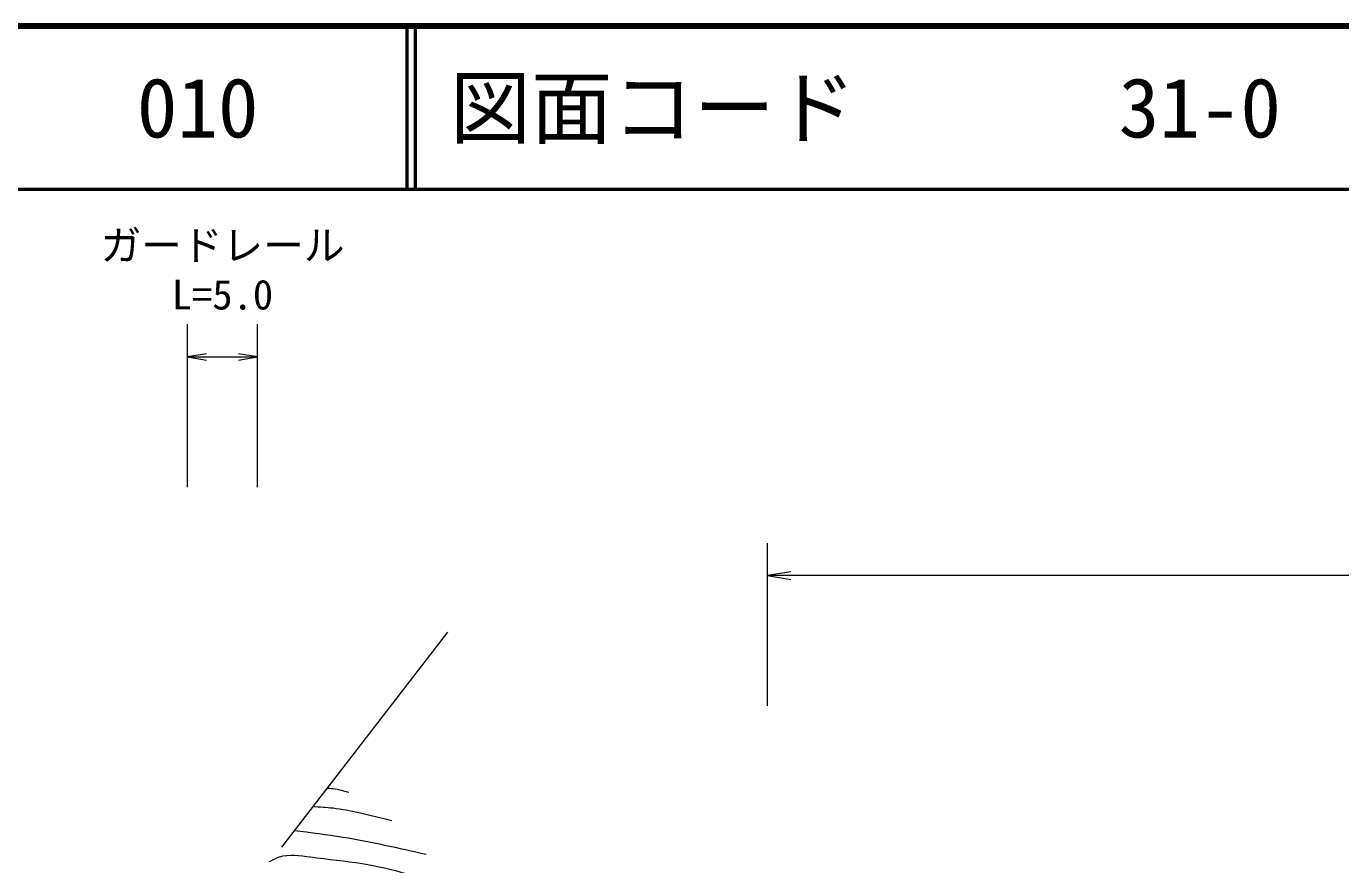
# Model space of a CAD drawing. Units: millimetres, scale not verified. Extents: x 40000 to 680000, y 20000 to 380000.
# Drawn here: x 94344 to 175170, y 328483 to 380000 of the extents above; entities that cross this region are included whole.
import ezdxf
from ezdxf.enums import TextEntityAlignment as Align

# ---------------------------------------------------------------- set-up
doc = ezdxf.new("R2010")
doc.units = ezdxf.units.MM
doc.header["$LTSCALE"] = 1000
for name, color, linetype, lineweight in [('M-BGD', 7, 'Continuous', 13), ('M-BMK-SRVR', 3, 'Continuous', 13), ('M-STR-STR3', 7, 'Continuous', 13), ('M-TTL', 2, 'Continuous', 140), ('M-TTL-LINE', 7, 'Continuous', 50)]:
    doc.layers.add(name, color=color, linetype=linetype, lineweight=lineweight)
doc.layers.add('M-TTL-TXT', color=7, linetype='Continuous')
doc.styles.add('ＭＳ ゴシック', font='')
doc.styles.get('ＭＳ ゴシック').set_extended_font_data('MS Gothic')

# ---------------------------------------------------------------- blocks, each defined once
blk = doc.blocks.new('open_arrow')
at = {"color": 0, "linetype": 'Continuous', "lineweight": -2}
blk.add_lwpolyline([(7.5, 1.25), (0, 0), (7.5, -1.25)], dxfattribs=at)

msp = doc.modelspace()

# ---------------------------------------------------------------- linework, layer by layer
at = {"layer": 'M-BGD'}
for points, knots in [([(112836, 333183), (113002, 333178), (113167, 333172), (113330, 333147), (113509, 333120), (113684, 333071), (113859, 333025), (113967, 332997), (114076, 332971), (114184, 332944)], [0, 0, 0, 0, 1, 1, 1, 2, 2, 2, 3, 3, 3, 3]), ([(111971, 332063), (112384, 332040), (112798, 332017), (113208, 331968), (113741, 331905), (114269, 331800), (114794, 331684), (115475, 331533), (116151, 331364), (116827, 331196)], [0, 0, 0, 0, 1, 1, 1, 2, 2, 2, 3, 3, 3, 3]), ([(110833, 330589), (111830, 330465), (112827, 330341), (113818, 330179), (114676, 330039), (115529, 329871), (116380, 329691), (117236, 329510), (118089, 329316), (118942, 329122)], [0, 0, 0, 0, 1, 1, 1, 2, 2, 2, 3, 3, 3, 3]), ([(109305, 328674), (109505, 328782), (109705, 328890), (109914, 328959), (110509, 329156), (111176, 329047), (111826, 328959), (112913, 328812), (113955, 328726), (114997, 328552), (115908, 328401), (116820, 328184), (117722, 327943), (119314, 327517), (120876, 327018), (122439, 326519)], [0, 0, 0, 0, 1, 1, 1, 2, 2, 2, 3, 3, 3, 4, 4, 4, 5, 5, 5, 5])]:
    msp.add_open_spline(points, degree=3, knots=knots, dxfattribs=at)
at = {"layer": 'M-BMK-SRVR'}
msp.add_line((120246, 342778), (110030, 329550), dxfattribs=at)
at = {"layer": 'M-STR-STR3'}
for p, q in [((104267, 351688), (104267, 361688)), ((108561, 351688), (108561, 361688)), ((104267, 359688), (108561, 359688)), ((139916, 338244), (139916, 348244)), ((227919, 346244), (139916, 346244))]:
    msp.add_line(p, q, dxfattribs=at)
at = {"layer": 'M-TTL'}
msp.add_line((680000, 380000), (40000, 380000), dxfattribs=at)
at = {"layer": 'M-TTL-LINE'}
for p, q in [((117750, 380000), (117750, 370000)), ((118250, 380000), (118250, 370000)), ((40000, 370000), (680000, 370000))]:
    msp.add_line(p, q, dxfattribs=at)

# ---------------------------------------------------------------- block references
at = {"layer": 'M-STR-STR3'}
for p, xscale, yscale in [((104267, 359688), 155, 155), ((139916, 346244), 193, 193)]:
    msp.add_blockref('open_arrow', p, dxfattribs=dict(at, xscale=xscale, yscale=yscale))
at = {"layer": 'M-STR-STR3', "xscale": 155, "yscale": 155, "rotation": 180}
msp.add_blockref('open_arrow', (108561, 359688), dxfattribs=at)

# ---------------------------------------------------------------- texts
at = {"layer": 'M-STR-STR3', "style": 'ＭＳ ゴシック'}
for s, p in [('ガードレール', (98914, 365078)), ('L=5.0', (103289, 362049))]:
    msp.add_text(s, height=1833, dxfattribs=at).set_placement(p, align=Align.BOTTOM_LEFT)
at = {"layer": 'M-TTL-TXT', "style": 'ＭＳ ゴシック'}
for s, p in [('010', (101142, 375000)), ('図面コード', (120380, 375000)), ('31-0', (161521, 375000))]:
    msp.add_text(s, height=3666, dxfattribs=at).set_placement(p, align=Align.MIDDLE_LEFT)

doc.saveas('drawing.dxf')
